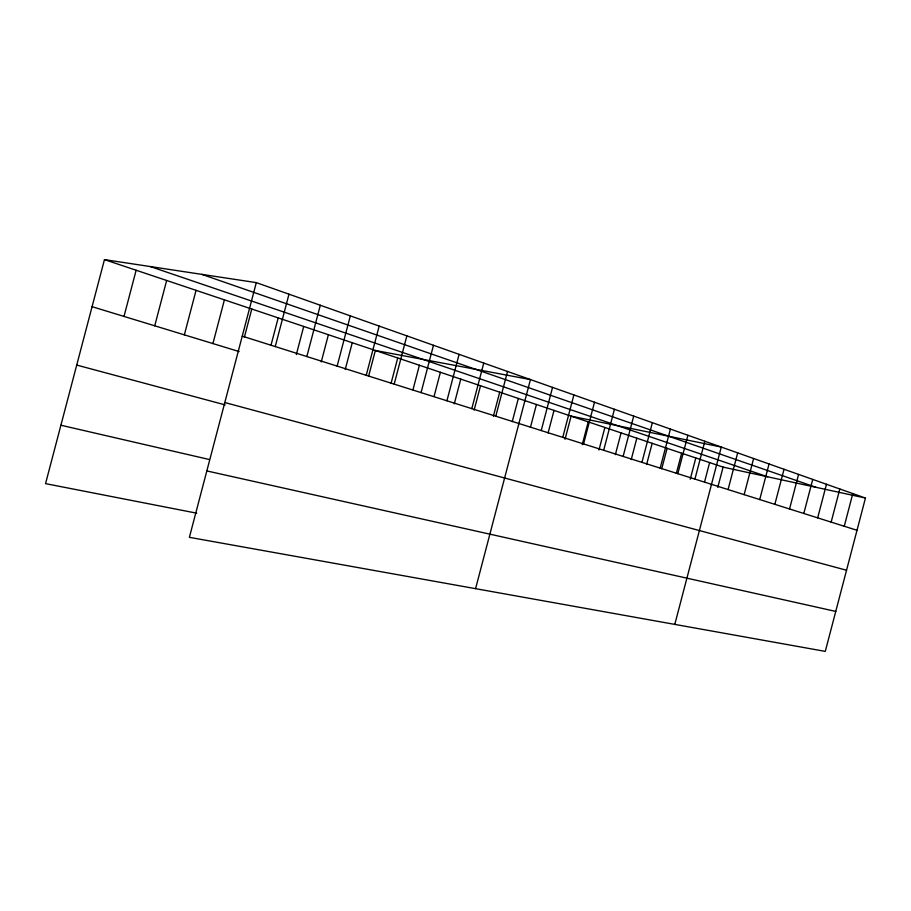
<?xml version="1.0" encoding="UTF-8"?>
<svg xmlns="http://www.w3.org/2000/svg" width="911" height="911" viewBox="0 0 911 911"><rect width="100%" height="100%" fill="white"/><g stroke="black" fill="none" stroke-linecap="round" stroke-linejoin="round"><path stroke-width="1.37" d="M676.349 473.378L681.644 453.211M677.818 473.697L687.896 435.264M690.242 479.197L695.81 457.96M694.922 479.095L704.841 441.254M704.602 481.782L709.623 462.594M674.789 624.399L721.273 447.062L571.106 416.133L565.036 439.273M717.766 487.408L723.095 467.115L104.458 259.612L45.55 483.639L196.719 513.178M728.071 489.571L737.694 452.869M744.139 494.639L753.613 458.506M759.728 499.558L769.055 463.961M774.851 504.341L784.041 469.267M789.541 508.976L798.594 474.415M803.809 513.485L812.726 479.414M817.668 517.858L826.471 484.265M831.151 522.117L839.828 488.991M844.258 526.251L852.81 493.591M865.45 498.055L825.286 651.388L189.386 537.331L256.31 282.626L865.45 498.055L723.095 467.115M123.998 316.436L136.138 270.237M154.733 325.808L166.656 280.474M184.352 334.849L196.059 290.336M212.923 343.572L224.413 299.844M244.364 337.218L251.778 309.023M271.034 345.121L278.197 317.882M275.224 346.567L288.992 294.185M296.337 354.561L303.716 326.445M306.836 356.543L320.308 305.265M321.253 361.929L328.393 334.724M337.138 366.12L350.336 315.878M345.235 369.49L352.261 342.73M366.233 375.309L379.17 326.081M368.568 376.357L375.366 350.473L530.441 379.58L475.576 588.665M391.047 383.451L397.731 357.977M394.19 384.135L406.853 335.874M412.945 389.851L419.402 365.243M421.053 392.618L433.477 345.28M434.046 396.513L440.4 372.292M446.914 400.783L459.098 354.345M454.282 403.869L460.772 379.124M471.807 408.64L483.764 363.068M474.13 410.121L480.53 385.752M493.409 416.202L499.706 392.185M495.789 416.213L507.529 371.472M512.244 421.645L518.336 398.437M530.43 427.384L536.431 404.495M541.225 430.561L552.544 387.391M548.092 432.964L554.013 410.394M562.759 437.36L573.884 394.941M582.254 444.693L588.233 421.873M583.564 443.93L594.507 402.229M598.982 449.954L604.881 427.464M603.674 450.285L614.424 409.278M615.369 454.646L621.074 432.896M623.124 456.422L633.703 416.099M631.209 459.634L636.835 438.18M641.948 462.367L652.344 422.693M646.616 464.496L652.174 443.327M660.168 468.117L670.405 429.081M661.739 468.766L667.103 448.326M104.458 259.612L256.31 282.626M206.831 470.93L835.763 611.418M60.912 425.232L209.393 459.531M76.729 365.072L225.165 404.894M224.801 402.525L846.547 570.24M92.079 306.688L239.172 351.578M242.246 336.148L857.012 530.282M150.361 266.57L767.609 476.783M201.798 274.359L815.949 487.294"/></g></svg>
